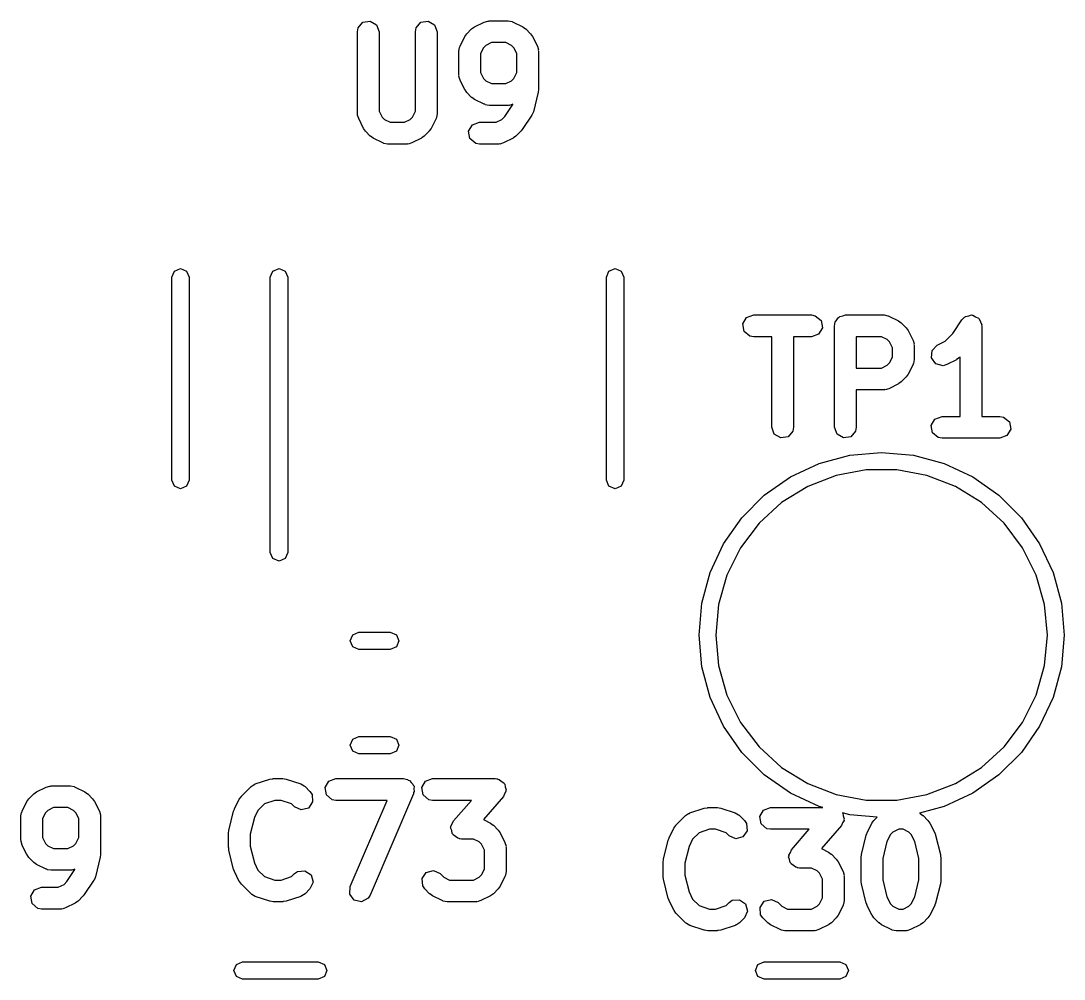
# Model space of a CAD drawing. Extents: x 72 to 186, y -144 to -85.
# Drawn here: x 136.16 to 143.36, y -128.47 to -121.86 of the extents above; entities that cross this region are included whole.
import ezdxf

# ---------------------------------------------------------------- set-up
doc = ezdxf.new("R2010")
doc.units = 0
doc.layers.add('BLACK', color=7, linetype='CONTINUOUS')

msp = doc.modelspace()

# ---------------------------------------------------------------- linework, layer by layer
at = {"layer": 'BLACK', "linetype": 'CONTINUOUS'}
for p, q in [((138.482, -121.936), (138.486, -121.91)), ((138.486, -121.91), (138.519, -121.871)), ((138.519, -121.871), (138.57, -121.862)), ((138.57, -121.862), (138.614, -121.888)), ((138.614, -121.888), (138.632, -121.936)), ((138.882, -121.936), (138.886, -121.91)), ((138.886, -121.91), (138.919, -121.871)), ((138.919, -121.871), (138.97, -121.862)), ((138.97, -121.862), (139.014, -121.888)), ((139.014, -121.888), (139.032, -121.936)), ((139.237, -121.95), (139.27, -121.916)), ((139.27, -121.916), (139.289, -121.903)), ((139.289, -121.903), (139.29, -121.902)), ((139.29, -121.902), (139.356, -121.869)), ((139.356, -121.869), (139.381, -121.862)), ((139.381, -121.862), (139.386, -121.863)), ((139.386, -121.863), (139.39, -121.861)), ((139.39, -121.861), (139.523, -121.861)), ((139.523, -121.861), (139.549, -121.866)), ((139.549, -121.866), (139.552, -121.868)), ((139.552, -121.868), (139.557, -121.869)), ((139.557, -121.869), (139.624, -121.902)), ((139.624, -121.902), (139.642, -121.916)), ((139.642, -121.916), (139.643, -121.916)), ((139.643, -121.916), (139.676, -121.95)), ((138.482, -122.503), (138.482, -121.936)), ((138.632, -121.936), (138.632, -122.485)), ((138.882, -122.485), (138.882, -121.936)), ((139.032, -121.936), (139.032, -122.503)), ((139.19, -122.036), (139.223, -121.969)), ((139.223, -121.969), (139.236, -121.951)), ((139.236, -121.951), (139.237, -121.95)), ((139.676, -121.95), (139.689, -121.968)), ((139.689, -121.968), (139.69, -121.969)), ((139.69, -121.969), (139.724, -122.036)), ((139.182, -122.069), (139.186, -122.044)), ((139.182, -122.236), (139.182, -122.069)), ((139.186, -122.044), (139.189, -122.04)), ((139.189, -122.04), (139.19, -122.036)), ((139.352, -122.047), (139.332, -122.087)), ((139.368, -122.031), (139.352, -122.047)), ((139.408, -122.011), (139.368, -122.031)), ((139.506, -122.011), (139.408, -122.011)), ((139.546, -122.031), (139.506, -122.011)), ((139.562, -122.047), (139.546, -122.031)), ((139.582, -122.087), (139.562, -122.047)), ((139.724, -122.036), (139.731, -122.061)), ((139.731, -122.061), (139.73, -122.065)), ((139.73, -122.065), (139.732, -122.069)), ((139.732, -122.069), (139.732, -122.336)), ((139.332, -122.087), (139.332, -122.218)), ((139.582, -122.218), (139.582, -122.087)), ((139.183, -122.24), (139.182, -122.236)), ((139.182, -122.245), (139.183, -122.24)), ((139.19, -122.27), (139.182, -122.245)), ((139.223, -122.336), (139.19, -122.27)), ((139.332, -122.218), (139.352, -122.258)), ((139.352, -122.258), (139.368, -122.274)), ((139.368, -122.274), (139.408, -122.294)), ((139.506, -122.294), (139.546, -122.274)), ((139.546, -122.274), (139.562, -122.258)), ((139.562, -122.258), (139.582, -122.218)), ((139.224, -122.337), (139.223, -122.336)), ((139.237, -122.356), (139.224, -122.337)), ((139.27, -122.389), (139.237, -122.356)), ((139.408, -122.294), (139.506, -122.294)), ((139.729, -122.354), (139.696, -122.488)), ((139.732, -122.336), (139.729, -122.351)), ((139.729, -122.351), (139.729, -122.354)), ((139.272, -122.39), (139.27, -122.389)), ((139.29, -122.403), (139.272, -122.39)), ((139.356, -122.436), (139.29, -122.403)), ((138.483, -122.507), (138.482, -122.503)), ((138.632, -122.485), (138.652, -122.525)), ((138.862, -122.525), (138.882, -122.485)), ((139.032, -122.503), (139.027, -122.528)), ((139.361, -122.437), (139.356, -122.436)), ((139.364, -122.44), (139.361, -122.437)), ((139.39, -122.444), (139.364, -122.44)), ((139.523, -122.444), (139.39, -122.444)), ((139.498, -122.522), (139.554, -122.439)), ((139.528, -122.443), (139.523, -122.444)), ((139.532, -122.444), (139.528, -122.443)), ((139.554, -122.437), (139.532, -122.444)), ((139.554, -122.439), (139.554, -122.437)), ((139.696, -122.488), (139.686, -122.511)), ((138.482, -122.511), (138.483, -122.507)), ((138.49, -122.536), (138.482, -122.511)), ((138.523, -122.603), (138.49, -122.536)), ((138.652, -122.525), (138.668, -122.541)), ((138.668, -122.541), (138.708, -122.561)), ((138.708, -122.561), (138.806, -122.561)), ((138.806, -122.561), (138.846, -122.541)), ((138.846, -122.541), (138.862, -122.525)), ((139.024, -122.536), (138.99, -122.603)), ((139.027, -122.528), (139.024, -122.532)), ((139.024, -122.532), (139.024, -122.536)), ((139.275, -122.579), (139.323, -122.561)), ((139.323, -122.561), (139.439, -122.561)), ((139.439, -122.561), (139.479, -122.541)), ((139.479, -122.541), (139.498, -122.522)), ((139.686, -122.511), (139.619, -122.611)), ((139.686, -122.511), (139.686, -122.511)), ((138.524, -122.604), (138.523, -122.603)), ((138.537, -122.622), (138.524, -122.604)), ((138.57, -122.656), (138.537, -122.622)), ((138.976, -122.622), (138.943, -122.656)), ((138.977, -122.621), (138.976, -122.622)), ((138.99, -122.603), (138.977, -122.621)), ((139.249, -122.623), (139.275, -122.579)), ((139.258, -122.674), (139.249, -122.623)), ((139.61, -122.622), (139.576, -122.656)), ((139.611, -122.619), (139.61, -122.622)), ((139.619, -122.611), (139.611, -122.619)), ((138.572, -122.656), (138.57, -122.656)), ((138.59, -122.67), (138.572, -122.656)), ((138.656, -122.703), (138.59, -122.67)), ((138.661, -122.704), (138.656, -122.703)), ((138.664, -122.707), (138.661, -122.704)), ((138.69, -122.711), (138.664, -122.707)), ((138.823, -122.711), (138.69, -122.711)), ((138.828, -122.709), (138.823, -122.711)), ((138.832, -122.711), (138.828, -122.709)), ((138.857, -122.703), (138.832, -122.711)), ((138.924, -122.67), (138.857, -122.703)), ((138.925, -122.669), (138.924, -122.67)), ((138.943, -122.656), (138.925, -122.669)), ((139.298, -122.707), (139.258, -122.674)), ((139.323, -122.711), (139.298, -122.707)), ((139.457, -122.711), (139.323, -122.711)), ((139.461, -122.709), (139.457, -122.711)), ((139.465, -122.711), (139.461, -122.709)), ((139.49, -122.703), (139.465, -122.711)), ((139.557, -122.67), (139.49, -122.703)), ((139.558, -122.669), (139.557, -122.67)), ((139.576, -122.656), (139.558, -122.669)), ((137.218, -123.588), (137.26, -123.57)), ((137.26, -123.57), (137.302, -123.588)), ((137.898, -123.588), (137.94, -123.57)), ((137.94, -123.57), (137.982, -123.588)), ((140.218, -123.588), (140.26, -123.57)), ((140.26, -123.57), (140.302, -123.588)), ((137.2, -123.63), (137.218, -123.588)), ((137.2, -125.03), (137.2, -123.63)), ((137.302, -123.588), (137.32, -123.63)), ((137.32, -123.63), (137.32, -125.03)), ((137.88, -123.63), (137.898, -123.588)), ((137.88, -125.53), (137.88, -123.63)), ((137.982, -123.588), (138, -123.63)), ((138, -123.63), (138, -125.53)), ((140.2, -123.63), (140.218, -123.588)), ((140.2, -125.03), (140.2, -123.63)), ((140.302, -123.588), (140.32, -123.63)), ((140.32, -123.63), (140.32, -125.03)), ((141.143, -123.953), (141.168, -123.909)), ((141.168, -123.909), (141.217, -123.891)), ((141.217, -123.891), (141.617, -123.891)), ((141.617, -123.891), (141.642, -123.896)), ((141.642, -123.896), (141.682, -123.929)), ((141.682, -123.929), (141.691, -123.979)), ((141.778, -123.95), (141.78, -123.94)), ((141.78, -123.94), (141.792, -123.925)), ((141.792, -123.925), (141.802, -123.909)), ((141.802, -123.909), (141.808, -123.906)), ((141.808, -123.906), (141.812, -123.901)), ((141.812, -123.901), (141.832, -123.898)), ((141.832, -123.898), (141.85, -123.891)), ((141.85, -123.891), (142.117, -123.891)), ((142.117, -123.891), (142.142, -123.896)), ((142.142, -123.896), (142.146, -123.898)), ((142.146, -123.898), (142.15, -123.899)), ((142.15, -123.899), (142.217, -123.932)), ((142.217, -123.932), (142.235, -123.946)), ((142.235, -123.946), (142.236, -123.946)), ((142.236, -123.946), (142.27, -123.98)), ((142.592, -124.018), (142.654, -123.924)), ((142.654, -123.924), (142.672, -123.906)), ((142.672, -123.906), (142.676, -123.904)), ((142.676, -123.904), (142.679, -123.901)), ((142.679, -123.901), (142.701, -123.897)), ((142.701, -123.897), (142.721, -123.891)), ((142.721, -123.891), (142.725, -123.893)), ((142.725, -123.893), (142.73, -123.892)), ((142.73, -123.892), (142.749, -123.903)), ((142.749, -123.903), (142.768, -123.912)), ((142.768, -123.912), (142.77, -123.916)), ((142.77, -123.916), (142.774, -123.918)), ((142.774, -123.918), (142.782, -123.938)), ((142.782, -123.938), (142.791, -123.958)), ((141.152, -124.004), (141.143, -123.953)), ((141.191, -124.037), (141.152, -124.004)), ((141.691, -123.979), (141.665, -124.023)), ((141.775, -123.966), (141.777, -123.956)), ((141.775, -124.666), (141.775, -123.966)), ((141.776, -123.953), (141.778, -123.95)), ((141.777, -123.956), (141.776, -123.953)), ((142.27, -123.98), (142.283, -123.998)), ((142.283, -123.998), (142.284, -123.999)), ((142.284, -123.999), (142.317, -124.066)), ((142.539, -124.071), (142.592, -124.018)), ((142.791, -123.958), (142.79, -123.962)), ((142.79, -123.962), (142.792, -123.966)), ((142.792, -123.966), (142.792, -124.591)), ((141.217, -124.041), (141.191, -124.037)), ((141.342, -124.041), (141.217, -124.041)), ((141.342, -124.666), (141.342, -124.041)), ((141.617, -124.041), (141.492, -124.041)), ((141.492, -124.041), (141.492, -124.666)), ((141.665, -124.023), (141.617, -124.041)), ((142.099, -124.041), (141.925, -124.041)), ((141.925, -124.041), (141.925, -124.258)), ((142.139, -124.061), (142.099, -124.041)), ((142.155, -124.077), (142.139, -124.061)), ((142.175, -124.117), (142.155, -124.077)), ((142.317, -124.066), (142.325, -124.091)), ((142.483, -124.099), (142.539, -124.071)), ((142.175, -124.182), (142.175, -124.117)), ((142.325, -124.091), (142.323, -124.095)), ((142.323, -124.095), (142.325, -124.099)), ((142.325, -124.099), (142.325, -124.199)), ((142.445, -124.187), (142.448, -124.136)), ((142.448, -124.136), (142.483, -124.099)), ((142.139, -124.238), (142.155, -124.222)), ((142.155, -124.222), (142.175, -124.182)), ((142.317, -124.233), (142.284, -124.3)), ((142.318, -124.228), (142.317, -124.233)), ((142.32, -124.225), (142.318, -124.228)), ((142.325, -124.199), (142.32, -124.225)), ((142.475, -124.229), (142.445, -124.187)), ((142.525, -124.241), (142.475, -124.229)), ((142.55, -124.233), (142.525, -124.241)), ((142.617, -124.2), (142.55, -124.233)), ((142.618, -124.199), (142.617, -124.2)), ((142.636, -124.186), (142.618, -124.199)), ((142.642, -124.18), (142.636, -124.186)), ((142.642, -124.591), (142.642, -124.18)), ((141.925, -124.258), (142.099, -124.258)), ((142.099, -124.258), (142.139, -124.238)), ((142.284, -124.3), (142.27, -124.318)), ((142.217, -124.366), (142.15, -124.4)), ((142.218, -124.365), (142.217, -124.366)), ((142.236, -124.352), (142.218, -124.365)), ((142.27, -124.319), (142.236, -124.352)), ((142.27, -124.318), (142.27, -124.319)), ((142.117, -124.408), (141.925, -124.408)), ((141.925, -124.408), (141.925, -124.666)), ((142.121, -124.406), (142.117, -124.408)), ((142.125, -124.407), (142.121, -124.406)), ((142.15, -124.4), (142.125, -124.407)), ((142.468, -124.609), (142.517, -124.591)), ((142.517, -124.591), (142.642, -124.591)), ((142.792, -124.591), (142.917, -124.591)), ((142.917, -124.591), (142.942, -124.596)), ((141.359, -124.714), (141.342, -124.666)), ((141.492, -124.666), (141.487, -124.692)), ((141.793, -124.714), (141.775, -124.666)), ((141.925, -124.666), (141.92, -124.692)), ((142.443, -124.653), (142.468, -124.609)), ((142.452, -124.704), (142.443, -124.653)), ((142.942, -124.596), (142.982, -124.629)), ((142.982, -124.629), (142.991, -124.679)), ((141.404, -124.74), (141.359, -124.714)), ((141.454, -124.731), (141.404, -124.74)), ((141.487, -124.692), (141.454, -124.731)), ((141.837, -124.74), (141.793, -124.714)), ((141.887, -124.731), (141.837, -124.74)), ((141.92, -124.692), (141.887, -124.731)), ((142.491, -124.737), (142.452, -124.704)), ((142.517, -124.741), (142.491, -124.737)), ((142.965, -124.723), (142.917, -124.741)), ((142.991, -124.679), (142.965, -124.723)), ((142.917, -124.741), (142.517, -124.741)), ((141.669, -124.916), (141.881, -124.859)), ((141.881, -124.859), (142.1, -124.84)), ((142.1, -124.84), (142.319, -124.859)), ((142.319, -124.859), (142.531, -124.916)), ((141.47, -125.009), (141.669, -124.916)), ((142.531, -124.916), (142.73, -125.009)), ((141.29, -125.135), (141.47, -125.009)), ((141.787, -124.999), (141.59, -125.075)), ((141.994, -124.96), (141.787, -124.999)), ((142.206, -124.96), (141.994, -124.96)), ((142.413, -124.999), (142.206, -124.96)), ((142.61, -125.075), (142.413, -124.999)), ((142.73, -125.009), (142.91, -125.135)), ((137.218, -125.072), (137.2, -125.03)), ((137.26, -125.09), (137.218, -125.072)), ((137.302, -125.072), (137.26, -125.09)), ((137.32, -125.03), (137.302, -125.072)), ((140.218, -125.072), (140.2, -125.03)), ((140.26, -125.09), (140.218, -125.072)), ((140.302, -125.072), (140.26, -125.09)), ((140.32, -125.03), (140.302, -125.072)), ((141.59, -125.075), (141.41, -125.186)), ((142.79, -125.186), (142.61, -125.075)), ((141.135, -125.29), (141.29, -125.135)), ((142.91, -125.135), (143.065, -125.29)), ((141.41, -125.186), (141.254, -125.329)), ((142.946, -125.329), (142.79, -125.186)), ((141.009, -125.47), (141.135, -125.29)), ((143.065, -125.29), (143.191, -125.47)), ((141.254, -125.329), (141.127, -125.497)), ((143.073, -125.497), (142.946, -125.329)), ((137.898, -125.572), (137.88, -125.53)), ((138, -125.53), (137.982, -125.572)), ((140.916, -125.669), (141.009, -125.47)), ((141.127, -125.497), (141.032, -125.686)), ((143.168, -125.686), (143.073, -125.497)), ((143.191, -125.47), (143.284, -125.669)), ((137.94, -125.59), (137.898, -125.572)), ((137.982, -125.572), (137.94, -125.59)), ((140.859, -125.881), (140.916, -125.669)), ((143.284, -125.669), (143.341, -125.881)), ((141.032, -125.686), (140.975, -125.89)), ((143.225, -125.89), (143.168, -125.686)), ((140.84, -126.1), (140.859, -125.881)), ((140.975, -125.89), (140.955, -126.1)), ((143.245, -126.1), (143.225, -125.89)), ((143.341, -125.881), (143.36, -126.1)), ((138.432, -126.14), (138.45, -126.098)), ((138.45, -126.098), (138.492, -126.08)), ((138.492, -126.08), (138.708, -126.08)), ((138.708, -126.08), (138.75, -126.098)), ((138.75, -126.098), (138.768, -126.14)), ((140.859, -126.319), (140.84, -126.1)), ((140.955, -126.1), (140.975, -126.31)), ((143.225, -126.31), (143.245, -126.1)), ((143.36, -126.1), (143.341, -126.319)), ((138.45, -126.182), (138.432, -126.14)), ((138.768, -126.14), (138.75, -126.182)), ((138.492, -126.2), (138.45, -126.182)), ((138.708, -126.2), (138.492, -126.2)), ((138.75, -126.182), (138.708, -126.2)), ((140.916, -126.531), (140.859, -126.319)), ((140.975, -126.31), (141.032, -126.514)), ((143.168, -126.514), (143.225, -126.31)), ((143.341, -126.319), (143.284, -126.531)), ((141.009, -126.73), (140.916, -126.531)), ((141.032, -126.514), (141.127, -126.703)), ((143.073, -126.703), (143.168, -126.514)), ((143.284, -126.531), (143.191, -126.73)), ((141.135, -126.91), (141.009, -126.73)), ((141.127, -126.703), (141.254, -126.871)), ((142.946, -126.871), (143.073, -126.703)), ((143.191, -126.73), (143.065, -126.91)), ((138.432, -126.86), (138.45, -126.818)), ((138.45, -126.818), (138.492, -126.8)), ((138.492, -126.8), (138.708, -126.8)), ((138.708, -126.8), (138.75, -126.818)), ((138.75, -126.818), (138.768, -126.86)), ((138.45, -126.902), (138.432, -126.86)), ((138.768, -126.86), (138.75, -126.902)), ((141.254, -126.871), (141.41, -127.014)), ((142.79, -127.014), (142.946, -126.871)), ((138.492, -126.92), (138.45, -126.902)), ((138.708, -126.92), (138.492, -126.92)), ((138.75, -126.902), (138.708, -126.92)), ((141.29, -127.065), (141.135, -126.91)), ((143.065, -126.91), (142.91, -127.065)), ((141.41, -127.014), (141.59, -127.125)), ((142.61, -127.125), (142.79, -127.014)), ((137.776, -127.128), (137.876, -127.095)), ((137.876, -127.095), (137.898, -127.092)), ((137.898, -127.092), (137.9, -127.091)), ((137.9, -127.091), (137.967, -127.091)), ((137.967, -127.091), (137.989, -127.095)), ((137.989, -127.095), (137.99, -127.095)), ((137.99, -127.095), (138.09, -127.128)), ((138.259, -127.153), (138.285, -127.109)), ((138.285, -127.109), (138.333, -127.091)), ((138.333, -127.091), (138.8, -127.091)), ((138.8, -127.091), (138.826, -127.096)), ((138.826, -127.096), (138.832, -127.101)), ((138.832, -127.101), (138.841, -127.103)), ((138.841, -127.103), (138.852, -127.117)), ((138.926, -127.153), (138.952, -127.109)), ((138.952, -127.109), (139, -127.091)), ((139, -127.091), (139.433, -127.091)), ((139.433, -127.091), (139.444, -127.093)), ((139.444, -127.093), (139.448, -127.092)), ((139.448, -127.092), (139.451, -127.094)), ((139.451, -127.094), (139.459, -127.096)), ((139.459, -127.096), (139.474, -127.109)), ((139.474, -127.109), (139.492, -127.119)), ((141.47, -127.191), (141.29, -127.065)), ((142.91, -127.065), (142.73, -127.191)), ((136.247, -127.196), (136.265, -127.183)), ((136.265, -127.183), (136.266, -127.182)), ((136.266, -127.182), (136.333, -127.149)), ((136.333, -127.149), (136.358, -127.142)), ((136.358, -127.142), (136.362, -127.143)), ((136.362, -127.143), (136.367, -127.141)), ((136.367, -127.141), (136.5, -127.141)), ((136.5, -127.141), (136.526, -127.146)), ((136.526, -127.146), (136.529, -127.148)), ((136.529, -127.148), (136.534, -127.149)), ((136.534, -127.149), (136.6, -127.182)), ((136.6, -127.182), (136.618, -127.196)), ((137.68, -127.213), (137.747, -127.146)), ((137.747, -127.146), (137.768, -127.131)), ((137.768, -127.131), (137.773, -127.131)), ((137.773, -127.131), (137.776, -127.128)), ((138.09, -127.128), (138.113, -127.141)), ((138.113, -127.141), (138.116, -127.144)), ((138.116, -127.144), (138.12, -127.146)), ((138.12, -127.146), (138.153, -127.18)), ((138.153, -127.18), (138.168, -127.201)), ((138.268, -127.204), (138.259, -127.153)), ((138.852, -127.117), (138.865, -127.129)), ((138.865, -127.129), (138.866, -127.137)), ((138.866, -127.137), (138.872, -127.144)), ((138.874, -127.179), (138.869, -127.187)), ((138.869, -127.187), (138.869, -127.196)), ((138.872, -127.144), (138.871, -127.162)), ((138.871, -127.162), (138.874, -127.179)), ((138.935, -127.204), (138.926, -127.153)), ((139.492, -127.119), (139.494, -127.125)), ((139.494, -127.125), (139.498, -127.129)), ((139.507, -127.179), (139.497, -127.197)), ((139.498, -127.129), (139.502, -127.148)), ((139.502, -127.148), (139.508, -127.168)), ((139.508, -127.168), (139.506, -127.173)), ((139.506, -127.173), (139.507, -127.179)), ((141.59, -127.125), (141.787, -127.201)), ((142.413, -127.201), (142.61, -127.125)), ((136.166, -127.316), (136.2, -127.249)), ((136.2, -127.249), (136.213, -127.231)), ((136.213, -127.231), (136.214, -127.23)), ((136.214, -127.23), (136.247, -127.196)), ((136.618, -127.196), (136.62, -127.196)), ((136.62, -127.196), (136.653, -127.23)), ((136.653, -127.23), (136.666, -127.248)), ((136.666, -127.248), (136.667, -127.249)), ((136.667, -127.249), (136.7, -127.316)), ((137.633, -127.299), (137.666, -127.232)), ((137.666, -127.232), (137.68, -127.214)), ((137.68, -127.214), (137.68, -127.213)), ((137.912, -127.241), (137.841, -127.265)), ((137.954, -127.241), (137.912, -127.241)), ((138.026, -127.265), (137.954, -127.241)), ((138.172, -127.252), (138.143, -127.294)), ((138.168, -127.201), (138.172, -127.252)), ((138.308, -127.237), (138.268, -127.204)), ((138.333, -127.241), (138.308, -127.237)), ((138.686, -127.241), (138.333, -127.241)), ((138.431, -127.836), (138.686, -127.241)), ((138.869, -127.196), (138.569, -127.896)), ((138.974, -127.237), (138.935, -127.204)), ((139, -127.241), (138.974, -127.237)), ((139.268, -127.241), (139, -127.241)), ((139.144, -127.383), (139.268, -127.241)), ((139.49, -127.215), (139.351, -127.374)), ((139.497, -127.197), (139.49, -127.215)), ((141.669, -127.284), (141.47, -127.191)), ((141.787, -127.201), (141.994, -127.24)), ((141.994, -127.24), (142.206, -127.24)), ((142.206, -127.24), (142.413, -127.201)), ((142.73, -127.191), (142.531, -127.284)), ((136.158, -127.349), (136.163, -127.324)), ((136.163, -127.324), (136.166, -127.32)), ((136.166, -127.32), (136.166, -127.316)), ((136.328, -127.327), (136.308, -127.367)), ((136.344, -127.311), (136.328, -127.327)), ((136.384, -127.291), (136.344, -127.311)), ((136.482, -127.291), (136.384, -127.291)), ((136.522, -127.311), (136.482, -127.291)), ((136.538, -127.327), (136.522, -127.311)), ((136.558, -127.367), (136.538, -127.327)), ((136.7, -127.316), (136.708, -127.341)), ((137.594, -127.448), (137.627, -127.315)), ((137.627, -127.315), (137.633, -127.303)), ((137.633, -127.303), (137.633, -127.299)), ((137.795, -127.31), (137.771, -127.359)), ((137.841, -127.265), (137.795, -127.31)), ((138.047, -127.286), (138.026, -127.265)), ((138.093, -127.307), (138.047, -127.286)), ((138.143, -127.294), (138.093, -127.307)), ((140.747, -127.346), (140.768, -127.331)), ((140.768, -127.331), (140.773, -127.331)), ((140.773, -127.331), (140.776, -127.328)), ((140.776, -127.328), (140.876, -127.295)), ((140.876, -127.295), (140.898, -127.292)), ((140.898, -127.292), (140.9, -127.291)), ((140.9, -127.291), (140.967, -127.291)), ((140.967, -127.291), (140.989, -127.295)), ((140.989, -127.295), (140.99, -127.295)), ((140.99, -127.295), (141.09, -127.328)), ((141.09, -127.328), (141.113, -127.341)), ((141.259, -127.353), (141.285, -127.309)), ((141.285, -127.309), (141.333, -127.291)), ((141.333, -127.291), (141.695, -127.291)), ((141.695, -127.291), (141.669, -127.284)), ((141.881, -127.341), (141.83, -127.327)), ((141.83, -127.327), (141.832, -127.329)), ((141.832, -127.329), (141.835, -127.348)), ((142.531, -127.284), (142.361, -127.329)), ((142.361, -127.329), (142.367, -127.332)), ((136.158, -127.516), (136.158, -127.349)), ((136.308, -127.367), (136.308, -127.498)), ((136.558, -127.498), (136.558, -127.367)), ((136.708, -127.341), (136.707, -127.345)), ((136.707, -127.345), (136.708, -127.349)), ((136.708, -127.349), (136.708, -127.616)), ((137.771, -127.359), (137.742, -127.475)), ((139.126, -127.42), (139.136, -127.402)), ((139.136, -127.402), (139.144, -127.383)), ((139.351, -127.374), (139.4, -127.399)), ((139.4, -127.399), (139.418, -127.412)), ((140.68, -127.413), (140.747, -127.346)), ((141.113, -127.341), (141.116, -127.344)), ((141.116, -127.344), (141.12, -127.346)), ((141.12, -127.346), (141.153, -127.38)), ((141.153, -127.38), (141.168, -127.401)), ((141.168, -127.401), (141.172, -127.452)), ((141.268, -127.404), (141.259, -127.353)), ((141.83, -127.397), (141.823, -127.415)), ((141.841, -127.379), (141.83, -127.397)), ((141.835, -127.348), (141.842, -127.368)), ((141.842, -127.368), (141.839, -127.373)), ((141.839, -127.373), (141.841, -127.379)), ((142.069, -127.357), (141.881, -127.341)), ((142, -127.466), (142.033, -127.399)), ((142.033, -127.399), (142.046, -127.381)), ((142.046, -127.381), (142.047, -127.38)), ((142.047, -127.38), (142.069, -127.357)), ((142.367, -127.332), (142.385, -127.346)), ((142.385, -127.346), (142.386, -127.346)), ((142.386, -127.346), (142.42, -127.38)), ((142.42, -127.38), (142.433, -127.398)), ((142.433, -127.398), (142.434, -127.399)), ((142.434, -127.399), (142.467, -127.466)), ((137.592, -127.466), (137.594, -127.451)), ((137.592, -127.566), (137.592, -127.466)), ((137.594, -127.451), (137.594, -127.448)), ((137.742, -127.475), (137.742, -127.557)), ((139.125, -127.431), (139.127, -127.426)), ((139.132, -127.45), (139.125, -127.431)), ((139.127, -127.426), (139.126, -127.42)), ((139.135, -127.47), (139.132, -127.45)), ((139.14, -127.474), (139.135, -127.47)), ((139.142, -127.48), (139.14, -127.474)), ((139.418, -127.412), (139.42, -127.413)), ((139.42, -127.413), (139.453, -127.446)), ((139.453, -127.446), (139.466, -127.465)), ((139.466, -127.465), (139.467, -127.466)), ((139.467, -127.466), (139.5, -127.532)), ((140.633, -127.499), (140.666, -127.432)), ((140.666, -127.432), (140.68, -127.414)), ((140.68, -127.414), (140.68, -127.413)), ((140.841, -127.465), (140.795, -127.51)), ((140.912, -127.441), (140.841, -127.465)), ((140.954, -127.441), (140.912, -127.441)), ((141.026, -127.465), (140.954, -127.441)), ((141.047, -127.486), (141.026, -127.465)), ((141.172, -127.452), (141.143, -127.494)), ((141.308, -127.437), (141.268, -127.404)), ((141.333, -127.441), (141.308, -127.437)), ((141.601, -127.441), (141.333, -127.441)), ((141.477, -127.583), (141.601, -127.441)), ((141.823, -127.415), (141.684, -127.574)), ((141.994, -127.481), (141.999, -127.469)), ((141.999, -127.469), (142, -127.466)), ((142.178, -127.461), (142.162, -127.477)), ((142.218, -127.441), (142.178, -127.461)), ((142.249, -127.441), (142.218, -127.441)), ((142.289, -127.461), (142.249, -127.441)), ((142.305, -127.477), (142.289, -127.461)), ((142.467, -127.466), (142.471, -127.478)), ((136.16, -127.52), (136.158, -127.516)), ((136.159, -127.525), (136.16, -127.52)), ((136.166, -127.55), (136.159, -127.525)), ((136.308, -127.498), (136.328, -127.538)), ((136.328, -127.538), (136.344, -127.554)), ((136.522, -127.554), (136.538, -127.538)), ((136.538, -127.538), (136.558, -127.498)), ((139.159, -127.49), (139.142, -127.48)), ((139.174, -127.503), (139.159, -127.49)), ((139.183, -127.505), (139.174, -127.503)), ((139.185, -127.506), (139.183, -127.505)), ((139.189, -127.506), (139.185, -127.506)), ((139.2, -127.508), (139.189, -127.506)), ((139.282, -127.508), (139.2, -127.508)), ((139.322, -127.528), (139.282, -127.508)), ((139.338, -127.544), (139.322, -127.528)), ((139.358, -127.584), (139.338, -127.544)), ((139.5, -127.532), (139.508, -127.557)), ((140.594, -127.648), (140.627, -127.515)), ((140.627, -127.515), (140.633, -127.503)), ((140.633, -127.503), (140.633, -127.499)), ((140.795, -127.51), (140.771, -127.559)), ((141.093, -127.507), (141.047, -127.486)), ((141.143, -127.494), (141.093, -127.507)), ((141.961, -127.615), (141.994, -127.481)), ((142.137, -127.526), (142.108, -127.642)), ((142.162, -127.477), (142.137, -127.526)), ((142.329, -127.526), (142.305, -127.477)), ((142.358, -127.642), (142.329, -127.526)), ((142.471, -127.478), (142.473, -127.481)), ((142.473, -127.481), (142.506, -127.615)), ((136.2, -127.616), (136.166, -127.55)), ((136.201, -127.617), (136.2, -127.616)), ((136.214, -127.636), (136.201, -127.617)), ((136.344, -127.554), (136.384, -127.574)), ((136.384, -127.574), (136.482, -127.574)), ((136.482, -127.574), (136.522, -127.554)), ((136.708, -127.616), (136.706, -127.631)), ((137.593, -127.569), (137.592, -127.566)), ((137.594, -127.584), (137.593, -127.569)), ((137.627, -127.718), (137.594, -127.584)), ((137.742, -127.557), (137.771, -127.673)), ((139.358, -127.715), (139.358, -127.584)), ((139.508, -127.557), (139.507, -127.562)), ((139.507, -127.562), (139.508, -127.566)), ((139.508, -127.566), (139.508, -127.733)), ((140.771, -127.559), (140.742, -127.675)), ((141.459, -127.62), (141.47, -127.602)), ((141.47, -127.602), (141.477, -127.583)), ((141.684, -127.574), (141.734, -127.599)), ((141.734, -127.599), (141.752, -127.612)), ((141.752, -127.612), (141.753, -127.613)), ((141.753, -127.613), (141.786, -127.646)), ((141.958, -127.633), (141.961, -127.618)), ((141.961, -127.618), (141.961, -127.615)), ((142.506, -127.615), (142.507, -127.629)), ((136.247, -127.669), (136.214, -127.636)), ((136.248, -127.67), (136.247, -127.669)), ((136.266, -127.683), (136.248, -127.67)), ((136.333, -127.716), (136.266, -127.683)), ((136.706, -127.634), (136.673, -127.768)), ((136.706, -127.631), (136.706, -127.634)), ((137.771, -127.673), (137.795, -127.722)), ((140.592, -127.666), (140.594, -127.651)), ((140.592, -127.766), (140.592, -127.666)), ((140.594, -127.651), (140.594, -127.648)), ((140.742, -127.675), (140.742, -127.757)), ((141.458, -127.631), (141.461, -127.626)), ((141.465, -127.65), (141.458, -127.631)), ((141.461, -127.626), (141.459, -127.62)), ((141.468, -127.67), (141.465, -127.65)), ((141.473, -127.674), (141.468, -127.67)), ((141.475, -127.68), (141.473, -127.674)), ((141.492, -127.69), (141.475, -127.68)), ((141.508, -127.703), (141.492, -127.69)), ((141.786, -127.646), (141.799, -127.665)), ((141.799, -127.665), (141.8, -127.666)), ((141.8, -127.666), (141.834, -127.732)), ((141.958, -127.799), (141.958, -127.633)), ((142.108, -127.642), (142.108, -127.79)), ((142.358, -127.79), (142.358, -127.642)), ((142.507, -127.629), (142.508, -127.633)), ((142.508, -127.633), (142.508, -127.799)), ((136.338, -127.717), (136.333, -127.716)), ((136.341, -127.72), (136.338, -127.717)), ((136.367, -127.724), (136.341, -127.72)), ((136.5, -127.724), (136.367, -127.724)), ((136.475, -127.802), (136.53, -127.719)), ((136.504, -127.723), (136.5, -127.724)), ((136.509, -127.724), (136.504, -127.723)), ((136.531, -127.717), (136.509, -127.724)), ((136.53, -127.719), (136.531, -127.717)), ((137.629, -127.721), (137.627, -127.718)), ((137.633, -127.733), (137.629, -127.721)), ((137.666, -127.8), (137.633, -127.733)), ((137.795, -127.722), (137.841, -127.767)), ((138.026, -127.767), (138.047, -127.746)), ((138.047, -127.746), (138.068, -127.731)), ((138.068, -127.731), (138.119, -127.727)), ((138.119, -127.727), (138.161, -127.756)), ((138.161, -127.756), (138.175, -127.806)), ((138.928, -127.78), (138.957, -127.738)), ((138.957, -127.738), (139.007, -127.725)), ((139.007, -127.725), (139.053, -127.746)), ((139.053, -127.746), (139.078, -127.771)), ((139.322, -127.771), (139.338, -127.755)), ((139.338, -127.755), (139.358, -127.715)), ((139.501, -127.762), (139.5, -127.766)), ((139.504, -127.758), (139.501, -127.762)), ((139.508, -127.733), (139.504, -127.758)), ((140.742, -127.757), (140.771, -127.873)), ((141.516, -127.705), (141.508, -127.703)), ((141.519, -127.706), (141.516, -127.705)), ((141.522, -127.706), (141.519, -127.706)), ((141.533, -127.708), (141.522, -127.706)), ((141.616, -127.708), (141.533, -127.708)), ((141.656, -127.728), (141.616, -127.708)), ((141.672, -127.744), (141.656, -127.728)), ((141.692, -127.784), (141.672, -127.744)), ((141.834, -127.732), (141.841, -127.757)), ((141.841, -127.757), (141.84, -127.762)), ((141.84, -127.762), (141.842, -127.766)), ((136.416, -127.841), (136.456, -127.821)), ((136.456, -127.821), (136.475, -127.802)), ((136.662, -127.791), (136.596, -127.891)), ((136.663, -127.791), (136.662, -127.791)), ((136.673, -127.768), (136.663, -127.791)), ((137.667, -127.801), (137.666, -127.8)), ((137.68, -127.819), (137.667, -127.801)), ((137.747, -127.886), (137.68, -127.819)), ((137.841, -127.767), (137.912, -127.791)), ((137.912, -127.791), (137.954, -127.791)), ((137.954, -127.791), (138.026, -127.767)), ((138.175, -127.806), (138.153, -127.852)), ((138.932, -127.831), (138.928, -127.78)), ((138.947, -127.852), (138.932, -127.831)), ((139.078, -127.771), (139.118, -127.791)), ((139.118, -127.791), (139.282, -127.791)), ((139.282, -127.791), (139.322, -127.771)), ((139.467, -127.833), (139.454, -127.851)), ((139.5, -127.766), (139.467, -127.833)), ((140.593, -127.769), (140.592, -127.766)), ((140.594, -127.784), (140.593, -127.769)), ((140.627, -127.918), (140.594, -127.784)), ((141.692, -127.915), (141.692, -127.784)), ((141.842, -127.766), (141.842, -127.933)), ((141.96, -127.803), (141.958, -127.799)), ((141.961, -127.818), (141.96, -127.803)), ((141.994, -127.951), (141.961, -127.818)), ((142.108, -127.79), (142.137, -127.907)), ((142.329, -127.907), (142.358, -127.79)), ((142.506, -127.818), (142.473, -127.951)), ((142.508, -127.799), (142.506, -127.814)), ((142.506, -127.814), (142.506, -127.818)), ((136.226, -127.903), (136.252, -127.859)), ((136.235, -127.954), (136.226, -127.903)), ((136.252, -127.859), (136.3, -127.841)), ((136.3, -127.841), (136.416, -127.841)), ((136.586, -127.902), (136.553, -127.936)), ((136.588, -127.899), (136.586, -127.902)), ((136.596, -127.891), (136.588, -127.899)), ((137.751, -127.888), (137.747, -127.886)), ((137.753, -127.891), (137.751, -127.888)), ((137.776, -127.904), (137.753, -127.891)), ((137.876, -127.937), (137.776, -127.904)), ((138.09, -127.904), (137.99, -127.937)), ((138.094, -127.901), (138.09, -127.904)), ((138.098, -127.901), (138.094, -127.901)), ((138.12, -127.886), (138.098, -127.901)), ((138.153, -127.852), (138.12, -127.886)), ((138.428, -127.888), (138.431, -127.836)), ((138.459, -127.929), (138.428, -127.888)), ((138.569, -127.896), (138.555, -127.917)), ((138.98, -127.886), (138.947, -127.852)), ((138.982, -127.886), (138.98, -127.886)), ((139, -127.9), (138.982, -127.886)), ((139.066, -127.933), (139, -127.9)), ((139.4, -127.9), (139.334, -127.933)), ((139.401, -127.899), (139.4, -127.9)), ((139.42, -127.886), (139.401, -127.899)), ((139.453, -127.852), (139.42, -127.886)), ((139.454, -127.851), (139.453, -127.852)), ((140.771, -127.873), (140.795, -127.922)), ((142.137, -127.907), (142.162, -127.955)), ((142.305, -127.955), (142.329, -127.907)), ((136.274, -127.987), (136.235, -127.954)), ((136.534, -127.95), (136.467, -127.983)), ((136.535, -127.949), (136.534, -127.95)), ((136.553, -127.936), (136.535, -127.949)), ((137.878, -127.937), (137.876, -127.937)), ((137.9, -127.941), (137.878, -127.937)), ((137.967, -127.941), (137.9, -127.941)), ((137.968, -127.94), (137.967, -127.941)), ((137.99, -127.937), (137.968, -127.94)), ((138.509, -127.941), (138.459, -127.929)), ((138.555, -127.917), (138.509, -127.941)), ((139.071, -127.934), (139.066, -127.933)), ((139.074, -127.937), (139.071, -127.934)), ((139.1, -127.941), (139.074, -127.937)), ((139.3, -127.941), (139.1, -127.941)), ((139.304, -127.939), (139.3, -127.941)), ((139.309, -127.941), (139.304, -127.939)), ((139.334, -127.933), (139.309, -127.941)), ((140.629, -127.92), (140.627, -127.918)), ((140.633, -127.933), (140.629, -127.92)), ((140.666, -128), (140.633, -127.933)), ((140.795, -127.922), (140.841, -127.967)), ((140.841, -127.967), (140.912, -127.991)), ((140.954, -127.991), (141.026, -127.967)), ((141.026, -127.967), (141.047, -127.946)), ((141.047, -127.946), (141.068, -127.931)), ((141.068, -127.931), (141.119, -127.927)), ((141.119, -127.927), (141.161, -127.956)), ((141.161, -127.956), (141.175, -128.006)), ((141.261, -127.98), (141.29, -127.938)), ((141.29, -127.938), (141.34, -127.925)), ((141.34, -127.925), (141.386, -127.946)), ((141.386, -127.946), (141.411, -127.971)), ((141.411, -127.971), (141.451, -127.991)), ((141.616, -127.991), (141.656, -127.971)), ((141.656, -127.971), (141.672, -127.955)), ((141.672, -127.955), (141.692, -127.915)), ((141.834, -127.966), (141.8, -128.033)), ((141.837, -127.958), (141.834, -127.962)), ((141.834, -127.962), (141.834, -127.966)), ((141.842, -127.933), (141.837, -127.958)), ((141.996, -127.954), (141.994, -127.951)), ((142, -127.966), (141.996, -127.954)), ((142.033, -128.033), (142, -127.966)), ((142.162, -127.955), (142.178, -127.971)), ((142.178, -127.971), (142.218, -127.991)), ((142.249, -127.991), (142.289, -127.971)), ((142.289, -127.971), (142.305, -127.955)), ((142.467, -127.966), (142.434, -128.033)), ((142.473, -127.951), (142.467, -127.963)), ((142.467, -127.963), (142.467, -127.966)), ((136.3, -127.991), (136.274, -127.987)), ((136.433, -127.991), (136.3, -127.991)), ((136.438, -127.989), (136.433, -127.991)), ((136.442, -127.991), (136.438, -127.989)), ((136.467, -127.983), (136.442, -127.991)), ((140.667, -128.001), (140.666, -128)), ((140.68, -128.019), (140.667, -128.001)), ((140.747, -128.086), (140.68, -128.019)), ((140.912, -127.991), (140.954, -127.991)), ((141.175, -128.006), (141.153, -128.052)), ((141.265, -128.031), (141.261, -127.98)), ((141.28, -128.052), (141.265, -128.031)), ((141.451, -127.991), (141.616, -127.991)), ((141.787, -128.051), (141.786, -128.052)), ((141.8, -128.033), (141.787, -128.051)), ((142.034, -128.034), (142.033, -128.033)), ((142.047, -128.052), (142.034, -128.034)), ((142.218, -127.991), (142.249, -127.991)), ((142.434, -128.033), (142.42, -128.051)), ((142.42, -128.051), (142.42, -128.052)), ((140.751, -128.088), (140.747, -128.086)), ((140.753, -128.091), (140.751, -128.088)), ((140.776, -128.104), (140.753, -128.091)), ((140.876, -128.137), (140.776, -128.104)), ((141.09, -128.104), (140.99, -128.137)), ((141.094, -128.101), (141.09, -128.104)), ((141.098, -128.101), (141.094, -128.101)), ((141.12, -128.086), (141.098, -128.101)), ((141.153, -128.052), (141.12, -128.086)), ((141.314, -128.086), (141.28, -128.052)), ((141.315, -128.086), (141.314, -128.086)), ((141.333, -128.1), (141.315, -128.086)), ((141.4, -128.133), (141.333, -128.1)), ((141.734, -128.1), (141.667, -128.133)), ((141.735, -128.099), (141.734, -128.1)), ((141.753, -128.086), (141.735, -128.099)), ((141.786, -128.052), (141.753, -128.086)), ((142.08, -128.086), (142.047, -128.052)), ((142.082, -128.086), (142.08, -128.086)), ((142.1, -128.1), (142.082, -128.086)), ((142.166, -128.133), (142.1, -128.1)), ((142.367, -128.1), (142.3, -128.133)), ((142.368, -128.099), (142.367, -128.1)), ((142.386, -128.086), (142.368, -128.099)), ((142.42, -128.052), (142.386, -128.086)), ((140.878, -128.137), (140.876, -128.137)), ((140.9, -128.141), (140.878, -128.137)), ((140.967, -128.141), (140.9, -128.141)), ((140.968, -128.14), (140.967, -128.141)), ((140.99, -128.137), (140.968, -128.14)), ((141.404, -128.134), (141.4, -128.133)), ((141.408, -128.137), (141.404, -128.134)), ((141.433, -128.141), (141.408, -128.137)), ((141.633, -128.141), (141.433, -128.141)), ((141.638, -128.139), (141.633, -128.141)), ((141.642, -128.141), (141.638, -128.139)), ((141.667, -128.133), (141.642, -128.141)), ((142.171, -128.134), (142.166, -128.133)), ((142.174, -128.137), (142.171, -128.134)), ((142.2, -128.141), (142.174, -128.137)), ((142.267, -128.141), (142.2, -128.141)), ((142.271, -128.139), (142.267, -128.141)), ((142.275, -128.141), (142.271, -128.139)), ((142.3, -128.133), (142.275, -128.141)), ((137.629, -128.415), (137.646, -128.373)), ((137.646, -128.373), (137.689, -128.355)), ((137.689, -128.355), (138.211, -128.355)), ((138.211, -128.355), (138.254, -128.373)), ((138.254, -128.373), (138.271, -128.415)), ((141.229, -128.415), (141.246, -128.373)), ((141.246, -128.373), (141.289, -128.355)), ((141.289, -128.355), (141.811, -128.355)), ((141.811, -128.355), (141.854, -128.373)), ((141.854, -128.373), (141.871, -128.415)), ((137.646, -128.457), (137.629, -128.415)), ((137.689, -128.475), (137.646, -128.457)), ((138.211, -128.475), (137.689, -128.475)), ((138.254, -128.457), (138.211, -128.475)), ((138.271, -128.415), (138.254, -128.457)), ((141.246, -128.457), (141.229, -128.415)), ((141.289, -128.475), (141.246, -128.457)), ((141.811, -128.475), (141.289, -128.475)), ((141.854, -128.457), (141.811, -128.475)), ((141.871, -128.415), (141.854, -128.457))]:
    msp.add_line(p, q, dxfattribs=at)

doc.saveas('drawing.dxf')
